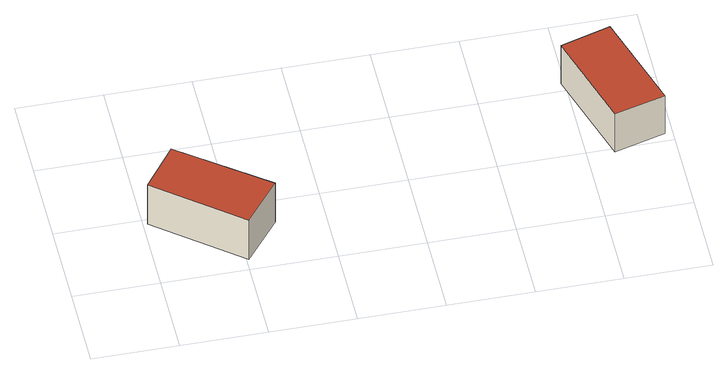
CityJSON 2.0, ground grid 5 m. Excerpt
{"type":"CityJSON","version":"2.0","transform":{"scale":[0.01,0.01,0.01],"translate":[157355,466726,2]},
"CityObjects":{
"building1":{"type":"Building","attributes":{"b3_dak_type":"horizontal","b3_extrusie":"standard","b3_h_dak_50p":5.7,"b3_h_dak_70p":5.73,"b3_h_dak_max":5.92,"b3_h_dak_min":5.64,"b3_h_maaiveld":2.71,"b3_is_glas_dak":false,"b3_kas_warenhuis":false,"b3_kwaliteitsindicator":true,"b3_mutatie_ahn3_ahn4":false,"b3_mutatie_ahn4_ahn5":false,"b3_n_nok":0,"b3_n_vlakken":1,"b3_opp_buitenmuur":57.04,"b3_opp_dak_plat":19.96,"b3_opp_dak_schuin":0,"b3_opp_grond":19.96,"b3_opp_scheidingsmuur":0,"b3_rmse_lod12":0.114,"b3_rmse_lod13":0.114,"b3_rmse_lod22":0.111,"b3_t_run":18,"b3_val3dity_lod12":"[]","b3_val3dity_lod13":"[]","b3_val3dity_lod22":"[]","b3_volume_lod12":60.12,"b3_volume_lod13":60.12,"b3_volume_lod22":60.21,"geconstateerd":false,"oorspronkelijkbouwjaar":2006,"status":"Pand in gebruik"},"children":["building1-1"]},
"building1-1":{"type":"BuildingPart","parents":["building1"],"geometry":[{"type":"Solid","lod":"2.2","boundaries":[[[[0,1,2,3]],[[4,5,6,7]],[[7,6,1,0]],[[6,5,2,1]],[[5,4,3,2]],[[4,7,0,3]]]],"semantics":{"surfaces":[{"type":"GroundSurface"},{"type":"RoofSurface"},{"type":"WallSurface"}],"values":[[0,1,2,2,2,2]]}}]},
"building2":{"type":"Building","attributes":{"b3_bag_bag_overlap":0,"b3_dak_type":"horizontal","b3_extrusie":"standard","b3_h_dak_50p":5.57,"b3_h_dak_70p":5.6,"b3_h_dak_max":5.78,"b3_h_dak_min":5.52,"b3_h_maaiveld":2.66,"b3_is_glas_dak":false,"b3_kas_warenhuis":false,"b3_kwaliteitsindicator":true,"b3_mutatie_ahn3_ahn4":false,"b3_mutatie_ahn4_ahn5":false,"b3_n_nok":0,"b3_n_vlakken":1,"b3_opp_buitenmuur":36.19,"b3_opp_dak_plat":18.96,"b3_opp_dak_schuin":0,"b3_opp_grond":18.95,"b3_opp_scheidingsmuur":17.81,"b3_rmse_lod12":0.0583,"b3_rmse_lod13":0.0583,"b3_rmse_lod22":0.0508,"b3_t_run":17,"b3_val3dity_lod12":"[]","b3_val3dity_lod13":"[]","b3_val3dity_lod22":"[]","b3_volume_lod12":55.51,"b3_volume_lod13":55.51,"b3_volume_lod22":55.46,"geconstateerd":false,"oorspronkelijkbouwjaar":2008,"status":"Pand in gebruik"},"children":["building2-1"]},
"building2-1":{"type":"BuildingPart","parents":["building2"],"geometry":[{"type":"Solid","lod":"2.2","boundaries":[[[[8,9,10,11]],[[12,13,14,15]],[[15,14,9,8]],[[14,13,10,9]],[[13,12,11,10]],[[12,15,8,11]]]],"semantics":{"surfaces":[{"type":"GroundSurface"},{"type":"RoofSurface"},{"type":"WallSurface"}],"values":[[0,1,2,2,2,2]]}}]}
},
"vertices":[
[511,74,71],[22,460,71],[210,710,71],[713,328,71],[713,328,372],[210,710,372],[22,460,372],[511,74,372],
[2953,559,66],[2655,477,66],[2477,1061,66],[2771,1150,66],[2771,1150,359],[2477,1061,359],[2655,477,359],[2953,559,359]
]}
